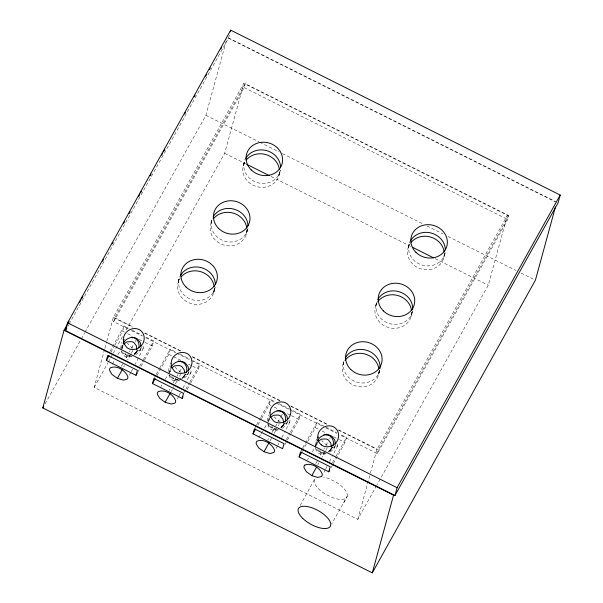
<?xml version="1.0" encoding="UTF-8"?>
<svg xmlns="http://www.w3.org/2000/svg" width="603" height="603" viewBox="0 0 603 603"><rect width="100%" height="100%" fill="white"/><g stroke="black" fill="none" stroke-linecap="round" stroke-linejoin="round"><path stroke-width="0.45" stroke-dasharray="3.02 2.26" d="M122.417 349.001L122.861 344.381M168.478 371.501L169.013 367.883A12.407 11.171 15.3 0 1 170.174 365.569M267.325 420.977L267.86 417.351A12.407 11.171 15.3 0 1 269.021 415.037M315.196 445.821L315.633 441.268A12.407 11.171 15.3 0 1 316.794 438.954M122.319 348.052L122.401 344.2M269.021 417.585L268.946 421.437L269.224 418.64M170.347 366.119L170.091 371.961L170.634 368.29M317.261 441.675L316.816 446.295M211.269 222.929L212.452 217.826M376.016 305.382L377.199 300.279M169.104 372.646L169.481 371.139A10.598 9.542 15.3 0 1 170.92 368.554M188.626 371.35L188.181 373.136A12.588 11.336 15.3 0 1 186.463 376.212L182.686 379.166M343.763 361.717L342.979 364.634M211.51 221.309L211.638 220.736L210.854 223.653M376.257 303.761L376.385 303.188L375.601 306.105M137.906 350.117C140.567 351.24 144.863 349.235 142.971 345.971M184.963 373.868C187.744 375.27 192.87 373.43 190.684 369.752M284.119 423.412C286.975 424.791 291.746 422.59 289.463 419.085M331.688 447.275C334.386 448.587 339.368 446.883 337.371 443.273M178.232 282.181L179.83 276.355M243.476 165.124L245.067 159.298M408.223 247.577L409.814 241.75M213.583 293.066L215.173 287.239M247.795 228.71L246.197 234.537M278.82 176.008L280.41 170.182M379.747 370.34L378.33 375.518M412.542 311.163L410.945 316.99M445.157 252.634L443.567 258.461M376.551 485.649L357.783 519.326L94.189 387.397L104.621 349.265M104.869 348.353L106.61 341.999M106.859 341.087L113.311 317.48L243.8 83.365L507.394 215.294L488.272 285.211L377.011 484.827M127.987 328.839L113.666 321.678L114.728 317.789L245.217 83.674L508.811 215.603L507.749 219.484L377.267 453.599L340.213 435.057M114.962 345.037L122.665 331.22L124.052 326.163L128.989 328.635M84.955 332.313L205.909 115.294L226.916 38.509M69.134 323.984L228.582 37.921L229.524 34.469M144.622 359.878L152.325 346.062L153.705 341.004L145.466 336.881M157.014 375.443L168.795 354.308L170.182 349.25L176.769 352.551M126.238 329.894L224.67 153.283L243.8 83.365M113.666 321.678L244.155 87.556L245.217 83.674M190.752 382.965L198.455 369.149L199.834 364.091L193.246 360.798M261.589 418.422L269.292 404.605L270.672 399.548L274.795 401.613M291.241 433.263L298.945 419.447L300.332 414.389L292.093 410.266M307.718 441.509L315.422 427.693L316.801 422.635L325.04 426.758M333.293 463.669L345.074 442.534L346.461 437.476L339.866 434.183M357.783 519.326L370.204 473.928M370.453 473.016L376.913 449.408L507.394 215.294M377.267 453.599L378.33 449.717L508.811 215.603M121.482 347.969L121.7 347.23A10.598 9.542 15.3 0 1 122.695 345.255M136.685 350.569L136.466 351.308A10.598 9.542 15.3 0 1 135.019 353.893L133.919 355.039M140.665 348.346L140.401 349.227A12.588 11.336 15.3 0 1 138.69 352.303L135.788 354.798M184.465 374.486L184.239 375.217A10.598 9.542 15.3 0 1 182.799 377.81L182.279 378.398M268.101 421.354L268.327 420.615A10.598 9.542 15.3 0 1 269.315 418.64M281.126 427.866L281.646 427.278A10.598 9.542 15.3 0 0 283.086 424.693L283.312 423.954M287.292 421.731L287.028 422.613A12.588 11.336 15.3 0 1 285.309 425.68L282.415 428.183M315.882 445.263L316.1 444.524A10.598 9.542 15.3 0 1 317.547 441.939M328.906 451.783L329.426 451.195A10.598 9.542 15.3 0 0 330.866 448.602L331.085 447.871M335.064 445.647L334.801 446.522A12.588 11.336 15.3 0 1 333.09 449.597L329.313 452.551M214.653 289.184L213.176 292.952L214.11 290.631M279.89 172.126L278.42 175.895L279.347 173.574M336.316 442.851L334.077 448.127L335.931 444.652M330.866 448.602L331.816 446.424L330.256 449.959M283.086 424.693L284.051 422.492L282.483 426.042M141.539 347.328L139.677 350.825M189.033 371.847L187.458 374.742M288.166 420.713L286.304 424.21M143.295 348.383L135.185 364.257M191.076 372.3L185.973 382.385M289.922 421.768L284.82 431.854M337.695 445.685L332.6 455.77M131.318 371.689L132.607 369.209M179.091 395.598L180.38 393.126M182.965 388.166L185.543 383.207M277.938 445.074L278.797 443.424M281.812 437.635L284.39 432.683M300.188 505.412L315 478.526A18.489 7.854 29.1 0 0 325.537 494.189L331.756 497.302A18.489 7.854 29.1 0 0 347.192 496.359L331.725 523.811M325.718 468.983L327.007 466.511M329.585 461.551L332.17 456.592M130.889 372.488L128.688 376.46M178.661 396.397L176.468 400.369M276.234 448.255L277.516 445.873M324.007 472.172L325.288 469.782M343.687 502.887L346.461 497.716M132.781 350.554L131.055 353.697M179.521 376.347L180.561 374.463M278.367 425.824L279.061 424.565M327.18 447.848L325.454 450.991M130.708 354.323L127.58 359.999M175.352 383.907L177.44 380.131M274.199 433.384L276.287 429.6M325.107 451.624L321.979 457.293M123.773 366.88L124.459 365.637M173.272 387.676L173.966 386.425M171.207 391.407L172.232 389.546M270.054 440.883L272.119 437.145M317.826 464.792L318.859 462.931M67.762 326.457L68.682 324.813M45.089 403.829L80.832 339.708M81.284 338.886L84.495 333.135M110.002 351.368L124.052 326.163M110.884 352.356L114.51 345.851M94.189 387.397L107.922 362.757M108.382 361.936L110.213 358.649M110.673 357.828L123.035 335.645M121.354 366.3L122.68 363.918M139.662 366.209L142.828 360.519M143.28 359.705L153.705 341.004M137.823 372.074L139.18 369.631M140.996 366.383L144.17 360.692M154.323 377.704L155.68 375.262M156.132 374.455L159.305 368.765M159.757 367.951L170.182 349.25M169.134 390.209L169.797 389.025M183.975 392.545L185.332 390.103M185.792 389.297L189.41 382.792M189.87 381.978L199.834 364.091M187.126 389.47L190.299 383.779M254.82 428.002L256.177 425.56M256.629 424.746L260.255 418.248M260.707 417.434L270.672 399.548M257.963 424.927L261.137 419.236M267.649 440.273L268.644 438.502M286.282 439.595L289.907 433.09M290.36 432.276L300.332 414.389M284.902 444.645L290.789 434.077M300.95 451.089L302.307 448.647M302.759 447.833L316.801 422.635M302.284 451.263L307.266 442.323M315.761 463.594L317.088 461.22M332.411 462.682L335.585 456.991M336.037 456.177L346.461 437.476M331.032 467.732L332.841 464.483M127.075 356.079L126.05 357.903L128.092 354.255M173.151 383.026L175.872 378.171L174.847 379.988M271.998 432.494L274.312 428.371M273.694 429.464L274.38 428.251M320.457 455.197L322.499 451.549M129.464 351.82L130.142 350.607M131.514 348.18L133.21 345.165M176.898 376.34L177.923 374.523M179.287 372.096L181.661 367.883M275.744 425.816L276.769 423.992M277.795 422.175L280.516 417.351M323.864 449.122L324.55 447.908M325.914 445.481L327.61 442.466M280.855 416.756L282.528 413.786M135.238 341.584L135.901 340.401M329.637 438.878L330.301 437.703M112.271 364.189L114.073 361.054M160.948 386.531L161.845 384.963M258.891 437.574L260.692 434.439M307.568 459.916L308.472 458.348M117.902 354.632L120.299 350.614M120.781 349.815L123.653 344.999M165.199 379.34L168.079 374.531M168.554 373.724L170.951 369.714M261.174 433.632L262.614 431.228M264.529 428.017L266.925 423.999M267.408 423.2L269.797 419.183M312.309 451.926L314.698 447.916M315.181 447.109L318.06 442.293M137.356 350.954L137.816 350.328L135.162 353.652L136.836 351.775A12.407 11.171 15.3 0 0 138.2 349.567M185.136 374.862L185.588 374.237L182.943 377.561L184.616 375.692A12.407 11.171 15.3 0 0 185.973 373.476M283.983 424.339L284.435 423.713L281.789 427.037L283.463 425.16A12.407 11.171 15.3 0 0 284.82 422.952M136.391 352.107L134.363 354.609L136.889 351.549M184.171 376.023L182.136 378.518L184.661 375.458M283.018 425.492L280.983 427.994L283.516 424.934M329.426 451.195L330.783 449.423L328.816 451.753M331.288 448.843L331.771 448.24L328.756 451.918M136.836 351.775L133.979 354.24M184.616 375.692L179.709 379.445L183.327 377.026M283.463 425.16L280.606 427.625M332.6 446.861A12.407 11.171 15.3 0 1 331.235 449.077L328.379 451.534M134.363 354.609L134.771 354.149M182.136 378.518L182.551 378.058M280.983 427.994L281.397 427.535M329.577 450.938L331.235 449.077M134.1 354.082L135.547 353.117M280.727 427.467L282.174 426.502M131.846 356.381L129.472 357.074L126.419 356.878A6.467 5.819 15.3 0 1 123.954 355.642L122.454 354.029L121.309 351.308M179.619 380.297L177.252 380.99L174.192 380.787A6.467 5.819 15.3 0 1 171.727 379.558L170.227 377.938L169.081 375.224M278.465 429.766L276.099 430.459L273.046 430.263A6.467 5.819 15.3 0 1 270.581 429.027L268.682 426.751L267.792 424.097M326.246 453.682L323.871 454.368L320.819 454.172A6.467 5.819 15.3 0 1 318.354 452.943L316.854 451.323L315.716 448.624M132.095 356.079L128.469 355.838A7.681 6.912 15.3 0 1 125.537 354.376L123.283 351.67M178.111 379.415L174.538 379.181A7.568 6.814 15.3 0 1 171.651 377.734L169.428 375.066M276.958 428.884L273.385 428.65A7.568 6.814 15.3 0 1 270.498 427.21L268.734 425.319M129.404 355.582L126.758 355.265A7.568 6.814 15.3 0 1 123.871 353.825L121.655 351.157M178.925 380.063L176.242 379.754A7.681 6.912 15.3 0 1 173.31 378.285L171.531 376.37M277.772 429.54L275.089 429.223A7.681 6.912 15.3 0 1 272.164 427.761L270.378 425.839M323.803 452.876L321.158 452.567A7.568 6.814 15.3 0 1 318.271 451.119L316.055 448.451M325.545 453.448L322.869 453.139A7.681 6.912 15.3 0 1 319.937 451.67L317.691 448.964M326.547 435.675L327.165 435.811M132.351 338.419L132.758 338.509M181.066 362.561L181.707 362.765M228.582 37.921L555.551 201.568M228.002 38.027L555.815 202.095M244.155 87.556L507.749 219.484M205.909 115.294L258.86 141.795M259.705 142.218L279.038 151.896M282.4 153.577L422.771 223.834M426.969 225.937L442.941 233.926M447.984 236.451L516.07 270.528M521.113 273.053L534.56 279.784M224.67 153.283L245.73 163.82M270.988 176.46L410.786 246.431M435.215 258.657L488.272 285.211M114.728 317.789L133.255 327.067M145.052 332.962L181.262 351.089M192.214 356.569L280.636 400.822M290.744 405.879L327.798 424.429M338.743 429.909L378.33 449.717M113.311 317.48L132.683 327.173M144.471 333.075L180.689 351.202M192.478 357.104L280.063 400.935M291.008 406.414L327.225 424.542M338.17 430.022L376.913 449.408M132.291 330.286L142.172 335.238M180.063 354.202L189.953 359.147M278.91 403.671L291.272 409.859M325.869 427.173L336.572 432.532M131.356 330.527L142.3 336.007M145.67 337.695L175.986 352.868M176.83 353.29L190.307 360.029M191.151 360.451L275.36 402.6M276.204 403.023L322.522 426.208M325.891 427.889L336.843 433.369M122.665 331.22L124.316 332.042M127.61 333.693L132.554 336.165M139.142 339.466L144.087 341.939M144.908 342.346L152.325 346.062M168.795 354.308L181.156 360.488M188.566 364.197L191.86 365.848M192.689 366.262L198.455 369.149M269.292 404.605L270.943 405.427M274.237 407.078L278.352 409.135M287.412 413.673L290.706 415.324M291.535 415.731L298.945 419.447M315.422 427.693L318.716 429.336M322.01 430.987L326.954 433.459M333.542 436.76L338.487 439.233M339.308 439.647L345.074 442.534M280.44 422.062L276.815 419.696L274.244 416.884M181.156 372.36L177.621 369.933L175.217 367.121M132.946 348.217L129.683 345.873L127.361 343.069M327.241 445.451L324.082 443.167L321.844 440.507M268.079 424.113L269.27 426.02M169.631 375.277L170.423 376.551M315.731 448.413L315.889 449.197M267.951 424.504L268.116 425.281M169.104 375.028L169.27 375.812M121.324 351.119L121.489 351.896M315.098 444.886L315.459 447.373M120.796 348.526L121.233 343.966A12.407 11.171 15.3 0 1 121.949 342.383M316.801 441.509L316.816 443.461M347.192 496.359A18.489 7.854 29.1 0 0 335.931 482.061L329.705 478.94A18.489 7.854 29.1 0 0 323.351 477.094M320.231 450.682A2.894 2.608 15.3 0 0 319.959 451.474L320.532 453.252A1.801 1.621 15.3 0 0 321.565 453.765L323.442 453.215A2.894 2.608 15.3 0 0 324.143 452.182M276.091 428.816A2.894 2.608 15.3 0 1 275.661 429.298L273.785 429.856A1.801 1.621 15.3 0 1 272.752 429.336L272.179 427.557A2.894 2.608 15.3 0 1 272.556 426.592M177.35 379.174A2.894 2.608 15.3 0 1 176.815 379.83L174.938 380.38A1.801 1.621 15.3 0 1 173.905 379.867L173.332 378.089A2.894 2.608 15.3 0 1 173.438 377.666M129.668 355.077A2.894 2.608 15.3 0 1 129.042 355.913L127.165 356.471A1.801 1.621 15.3 0 1 126.133 355.951L125.552 354.172A2.894 2.608 15.3 0 1 125.733 353.562M379.023 370.679A18.497 16.65 15.3 0 1 356.622 386.237A18.497 16.65 15.3 0 1 344.185 361.838M379.8 370.091A18.505 16.658 15.3 0 1 357.549 382.325A18.505 16.658 15.3 0 1 344.034 360.745M411.645 312.15A18.497 16.65 15.3 0 1 389.244 327.708A18.497 16.65 15.3 0 1 376.807 303.309M412.414 311.563A18.505 16.658 15.3 0 1 390.171 323.796A18.505 16.658 15.3 0 1 376.656 302.216M444.268 253.622A18.497 16.65 15.3 0 1 421.067 268.953A18.497 16.65 15.3 0 1 410.228 243.499M445.037 253.034A18.505 16.658 15.3 0 1 421.964 265.026A18.505 16.658 15.3 0 1 409.821 242.24M279.46 172.842A18.497 16.65 15.3 0 1 256.23 186.47A18.497 16.65 15.3 0 1 244.682 162.32M280.289 170.581A18.505 16.658 15.3 0 1 257.217 182.573A18.505 16.658 15.3 0 1 245.074 159.78M246.898 229.698A18.497 16.65 15.3 0 1 224.497 245.248A18.497 16.65 15.3 0 1 212.06 220.849M247.667 229.11A18.505 16.658 15.3 0 1 224.595 241.102A18.505 16.658 15.3 0 1 212.452 218.309M214.276 288.226A18.497 16.65 15.3 0 1 191.076 303.558A18.497 16.65 15.3 0 1 180.237 278.104M215.052 287.639A18.505 16.658 15.3 0 1 192.802 299.864A18.505 16.658 15.3 0 1 179.287 278.292M178.887 279.837L178.382 282.43L179.016 279.264L178.887 279.837M244.132 162.78L243.627 165.373L244.26 162.207L244.132 162.78M408.879 245.233L408.374 247.825L409.007 244.66L408.879 245.233M214.487 288.927L213.854 292.093L214.487 288.927M247.109 230.399L246.469 233.565L247.109 230.399M279.732 171.87L279.091 175.036L279.732 171.87M379.234 371.388L378.601 374.546L379.234 371.388M411.857 312.859L411.216 316.017L411.857 312.859M444.479 254.33L443.838 257.489L444.479 254.33"/><path stroke-width="0.9" d="M140.944 346.499L140.356 342.783L137.725 339.225A7.681 6.912 15.3 0 0 134.793 337.763C131.07 336.723 126.939 338.321 124.572 341.306A12.588 11.336 15.3 0 0 123.193 343.552M184.699 372.925L184.209 369.797L181.985 366.805A6.467 5.819 15.3 0 0 179.521 365.569L174.87 365.757L171.44 367.966M188.716 370.408L188.136 366.692L185.498 363.142A7.681 6.912 15.3 0 0 182.573 361.672C178.85 360.639 174.719 362.23 172.352 365.214A12.588 11.336 15.3 0 0 171.358 366.684M283.546 422.401L283.056 419.273L280.84 416.281A6.467 5.819 15.3 0 0 278.375 415.045L273.717 415.226L270.287 417.434M287.571 419.884L286.983 416.168L284.352 412.61A7.681 6.912 15.3 0 0 281.42 411.148C277.697 410.108 273.566 411.706 271.199 414.691A12.588 11.336 15.3 0 0 269.82 416.937M331.318 446.31L330.828 443.182L328.612 440.19A6.467 5.819 15.3 0 0 326.148 438.954L321.497 439.142L318.06 441.351M335.343 443.793L334.763 440.077L332.125 436.527A7.681 6.912 15.3 0 0 329.2 435.057C325.477 434.024 321.339 435.615 318.972 438.6A12.588 11.336 15.3 0 0 317.593 440.846M136.843 349.8L136.429 345.888L134.213 342.896A6.467 5.819 15.3 0 0 131.748 341.66L127.097 341.841L123.66 344.049M138.78 347.886C139.632 344.66 138.569 340.944 135.886 338.894A7.568 6.814 15.3 0 0 132.999 337.446L131.273 337.152M555.423 207.033L535.404 280.207L372.292 572.85L42.805 407.937L64.054 330.256L69.096 321.211M65.471 330.565L67.596 322.793L230.708 30.15L560.195 195.063L558.077 202.827L394.965 495.478L65.471 330.565L66.843 328.1M106.354 360.481L107.741 355.431L137.394 370.272L136.014 375.322L106.354 360.481L109.075 355.604M230.233 31.876L230.708 30.15M152.484 383.568L153.871 378.518L183.523 393.36L182.144 398.41L152.484 383.568L155.205 378.692M252.981 433.866L254.36 428.816L284.021 443.657L282.634 448.707L252.981 433.866L255.702 428.989M299.111 456.953L300.49 451.903L330.15 466.745L328.763 471.795L299.111 456.953L301.832 452.077M372.292 572.85L393.548 495.161L64.054 330.256M394.965 495.478L397.091 487.706L560.195 195.063M186.304 372.662C187.556 369.247 186.606 365.049 183.666 362.802A7.568 6.814 15.3 0 0 180.779 361.355L178.134 361.046M285.151 422.13C286.41 418.723 285.453 414.517 282.513 412.279A7.568 6.814 15.3 0 0 279.626 410.831L276.981 410.522M332.924 446.039C334.183 442.632 333.233 438.434 330.286 436.188A7.568 6.814 15.3 0 0 327.399 434.74L323.826 434.514M122.401 369.345L117.389 378.367L111.97 374.418L109.64 370.483A13.055 5.548 29.1 0 1 110.372 367.815C116.854 364.981 125.326 370.332 127.791 376.536A13.055 5.548 29.1 0 1 127.06 379.204L123.396 380.139L117.389 378.367M170.174 393.262L165.162 402.276L159.75 398.334L157.413 394.4A13.055 5.548 29.1 0 1 158.144 391.724C164.627 388.89 173.106 394.241 175.571 400.445A13.055 5.548 29.1 0 1 174.832 403.113L171.169 404.048L165.162 402.276M269.028 442.73L264.008 451.745L258.597 447.803L256.26 443.868A13.055 5.548 29.1 0 1 256.991 441.2C263.481 438.366 271.953 443.718 274.418 449.921A13.055 5.548 29.1 0 1 273.687 452.589L270.016 453.524L264.008 451.745M316.462 467.257L311.789 475.661L306.377 471.719L304.04 467.785A13.055 5.548 29.1 0 1 304.771 465.109M79.634 302.307L80.546 300.663M81.465 299.02L82.837 296.548M102.54 261.205L103.46 259.561M112.158 243.944L113.078 242.293M123.615 223.389L124.535 221.746M129.117 213.522L130.029 211.879M138.735 196.261L139.655 194.618M140.567 192.975L141.486 191.332M150.192 175.714L151.104 174.063M161.642 155.159L162.561 153.516M163.473 151.873L164.853 149.408M184.556 114.057L185.468 112.414M194.174 96.797L195.093 95.153M205.631 76.242L206.543 74.599M209.294 69.669L210.206 68.026M220.751 49.114L221.663 47.471M42.805 407.937L43.718 406.294M136.014 375.322L137.371 372.888M182.144 398.41L183.048 396.782M328.763 471.795L329.675 470.167M123.532 340.25L124.21 339.602M317.932 437.544L318.61 436.896M304.771 465.109C311.254 462.275 319.726 467.627 322.19 473.83A13.055 5.548 29.1 0 1 321.459 476.498L317.796 477.433L311.789 475.661M246.567 164.242L269.307 175.624M412.475 247.275L433.527 257.813M67.596 322.793L397.091 487.706M321.301 444.856C317.939 442.293 316.846 437.499 318.286 433.602A14.171 12.761 15.3 0 1 320.216 430.143C322.876 426.781 327.527 424.987 331.718 426.155A8.646 7.786 15.3 0 1 335.019 427.806C338.381 430.369 339.466 435.162 338.027 439.059A14.171 12.761 15.3 0 1 336.097 442.519C333.436 445.873 328.786 447.667 324.595 446.506A8.646 7.786 15.3 0 1 321.301 444.856M344.984 360.556A18.497 16.65 15.3 0 1 364.574 353.893A18.497 16.65 15.3 0 1 378.895 368.976M345.24 357.948A18.505 16.658 15.3 0 1 366.639 350.275A18.505 16.658 15.3 0 1 380.033 368.471M377.606 302.028A18.497 16.65 15.3 0 1 397.196 295.364A18.497 16.65 15.3 0 1 411.517 310.439M377.862 299.42A18.505 16.658 15.3 0 1 399.261 291.746A18.505 16.658 15.3 0 1 412.656 309.942M411.186 242.255A18.497 16.65 15.3 0 1 430.648 237.062A18.497 16.65 15.3 0 1 444.14 251.911M410.485 240.891A18.505 16.658 15.3 0 1 430.987 232.969A18.505 16.658 15.3 0 1 445.338 249.74M246.439 159.803A18.497 16.65 15.3 0 1 265.9 154.602A18.497 16.65 15.3 0 1 279.393 169.458M245.738 158.438A18.505 16.658 15.3 0 1 266.24 150.516A18.505 16.658 15.3 0 1 280.591 167.28M213.816 218.331A18.497 16.65 15.3 0 1 233.278 213.13A18.497 16.65 15.3 0 1 246.77 227.987M213.115 216.967A18.505 16.658 15.3 0 1 233.617 209.045A18.505 16.658 15.3 0 1 247.969 225.816M181.194 276.86A18.497 16.65 15.3 0 1 200.656 271.659A18.497 16.65 15.3 0 1 214.148 286.515M180.493 275.496A18.505 16.658 15.3 0 1 200.995 267.574A18.505 16.658 15.3 0 1 215.346 284.345M123.276 339.376L123.932 343.559L126.894 347.554A8.646 7.786 15.3 0 0 130.195 349.205C134.386 350.373 139.037 348.579 141.697 345.218A14.171 12.761 15.3 0 0 143.627 341.758C145.067 337.868 143.974 333.067 140.612 330.504A8.646 7.786 15.3 0 0 137.318 328.861C133.127 327.693 128.477 329.487 125.816 332.841A14.171 12.761 15.3 0 0 123.886 336.308L123.276 339.376M171.048 363.285L171.712 367.468L174.674 371.471A8.646 7.786 15.3 0 0 177.968 373.121C182.159 374.282 186.809 372.496 189.478 369.134A14.171 12.761 15.3 0 0 191.407 365.674C192.839 361.777 191.754 356.984 188.392 354.421A8.646 7.786 15.3 0 0 185.098 352.77C180.908 351.602 176.257 353.396 173.589 356.757A14.171 12.761 15.3 0 0 171.659 360.217L171.048 363.285M269.903 412.754L270.559 416.944L273.521 420.939A8.646 7.786 15.3 0 0 276.815 422.59C281.006 423.758 285.664 421.964 288.324 418.603A14.171 12.761 15.3 0 0 290.254 415.143C291.686 411.254 290.601 406.452 287.239 403.889A8.646 7.786 15.3 0 0 283.945 402.246C279.754 401.078 275.104 402.872 272.435 406.226A14.171 12.761 15.3 0 0 270.506 409.686L269.903 412.754M302.683 518.331A18.233 7.749 29.1 0 0 330.173 526.547A18.233 7.749 29.1 0 0 310.402 507.281A18.233 7.749 29.1 0 0 302.683 518.331M350.727 369.398A18.399 16.567 15.3 0 0 381.42 363.835A18.399 16.567 15.3 0 0 359.373 342.037A18.399 16.567 15.3 0 0 350.727 369.398M383.35 310.869A18.399 16.567 15.3 0 0 414.042 305.306A18.399 16.567 15.3 0 0 391.995 283.508A18.399 16.567 15.3 0 0 383.35 310.869M415.964 252.34A18.399 16.567 15.3 0 0 446.665 246.778A18.399 16.567 15.3 0 0 424.618 224.979A18.399 16.567 15.3 0 0 415.964 252.34M251.217 169.888A18.399 16.567 15.3 0 0 281.918 164.325A18.399 16.567 15.3 0 0 259.87 142.519A18.399 16.567 15.3 0 0 251.217 169.888M218.603 228.416A18.399 16.567 15.3 0 0 249.295 222.854A18.399 16.567 15.3 0 0 227.248 201.048A18.399 16.567 15.3 0 0 218.603 228.416M185.98 286.945A18.399 16.567 15.3 0 0 216.673 281.382A18.399 16.567 15.3 0 0 194.626 259.584A18.399 16.567 15.3 0 0 185.98 286.945"/></g></svg>
